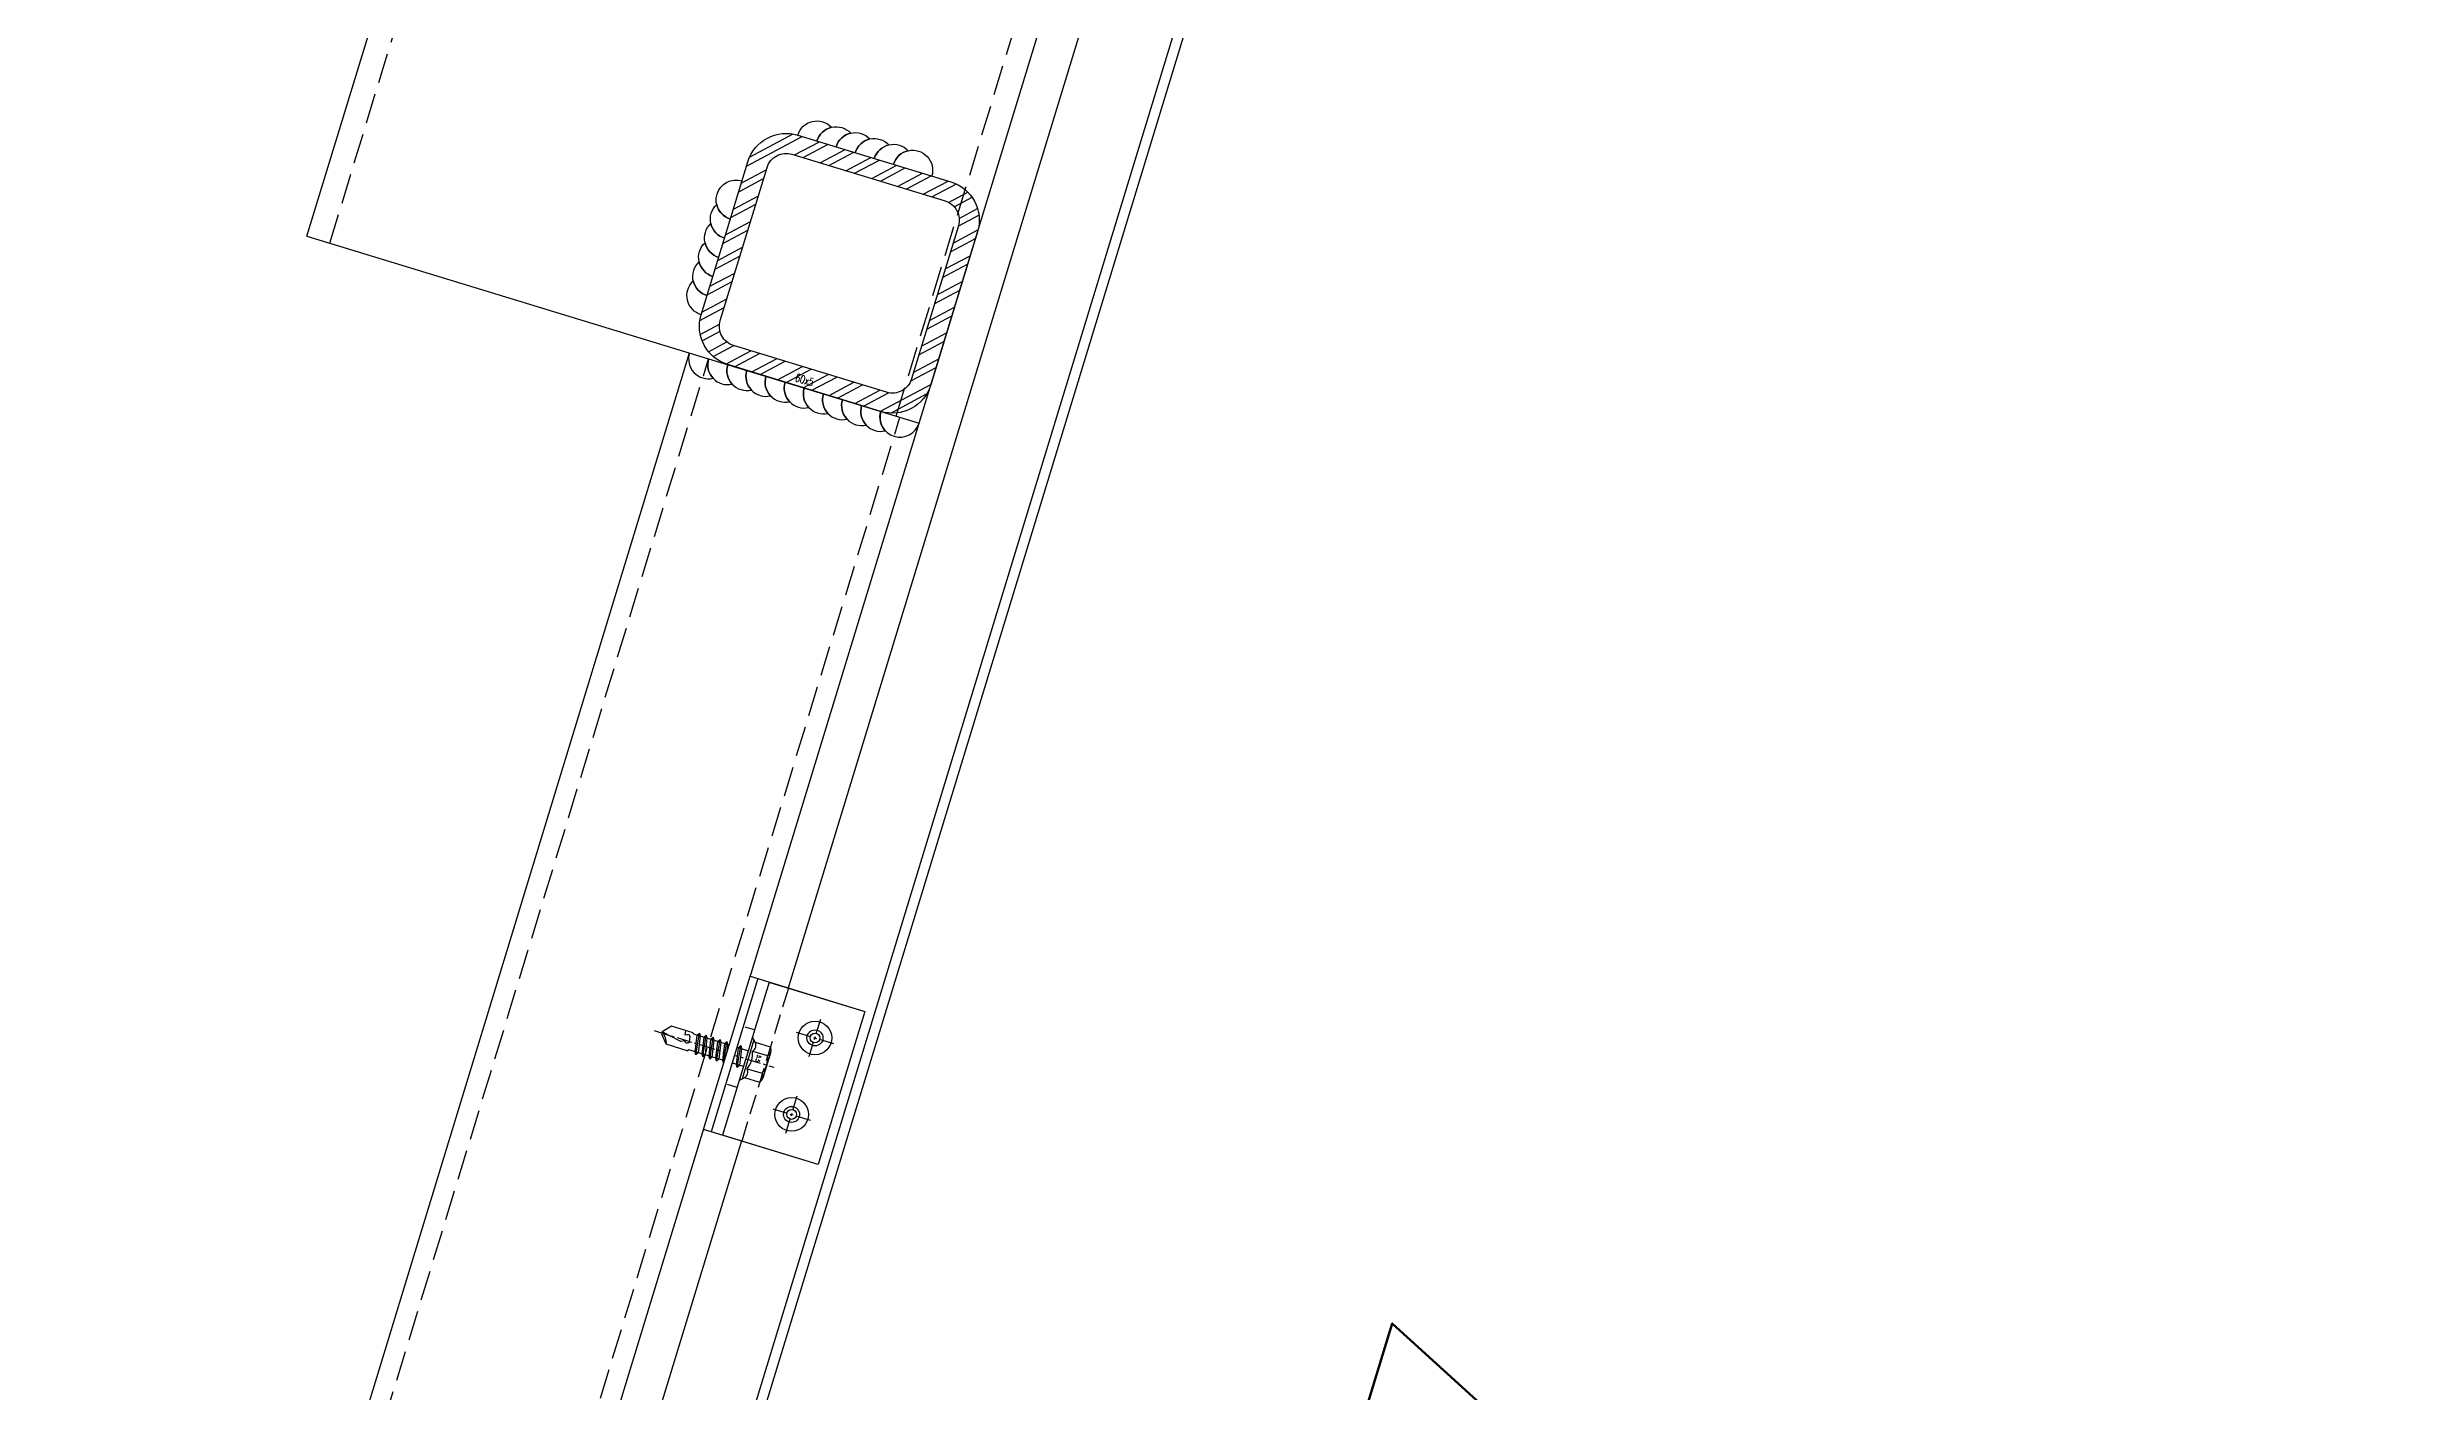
# Model space of a CAD drawing. Extents: x 220580 to 2027826, y -309201 to 71987.
# Drawn here: x 290039 to 290625, y -158600 to -158264 of the extents above; entities that cross this region are included whole.
import ezdxf
from ezdxf.enums import TextEntityAlignment as Align

# ---------------------------------------------------------------- set-up
doc = ezdxf.new("R2010")
doc.units = 0
for name, pattern in [('CENTER', [2, 1.25, -0.25, 0.25, -0.25]), ('ZN-CENTER', [2, 1.25, -0.25, 0.25, -0.25]), ('ZN-DASH', [0.35, 0.25, -0.1])]:
    doc.linetypes.add(name, pattern=pattern)
for name, color, linetype in [('!ZN1-填充-8', 8, 'Continuous'), ('!ZN3-铝板幕墙-3', 3, 'Continuous'), ('!ZN4-辅助材料-1', 1, 'Continuous'), ('!ZN4-配件-11', 11, 'Continuous'), ('!ZN5-钢材投影-40', 40, 'Continuous'), ('!ZN5-钢材断面-2', 2, 'Continuous'), ('!ZN5-铝材投影-112', 112, 'Continuous'), ('!ZN6-虚线-8', 8, 'ZN-DASH'), ('DIM', 173, 'Continuous'), ('Fill', 8, 'Continuous'), ('焊缝', 8, 'Continuous')]:
    doc.layers.add(name, color=color, linetype=linetype)
doc.layers.add('@ZN-型材编号（非打印层）', color=8, linetype='Continuous', plot=False)
doc.styles.add('DHTEXT-1', font='ROMANS.shx', dxfattribs={"width": 0.7, "bigfont": 'CHINESE.shx'})
doc.dimstyles.new('ZN3', dxfattribs={"dimscale": 3, "dimtxt": 2.5, "dimasz": 1.5, "dimexe": 1, "dimexo": 2, "dimgap": 0.9, "dimtad": 1, "dimdec": 0, "dimdsep": 46, "dimtxsty": 'DHTEXT-1', "dimblk": 'ARCHTICK', "dimcen": 2.5, "dimclrd": 173, "dimclre": 173, "dimclrt": 7, "dimazin": 2, "dimtfac": 1, "dimtix": 1, "dimtmove": 2, "dimatfit": 3, "dimfxl": 0, "dimarcsym": 0})

# ---------------------------------------------------------------- blocks, each defined once
blk = doc.blocks.new('方管钢60x5')
at = {"layer": 'Fill'}
h = blk.add_hatch(dxfattribs=at)
h.set_pattern_fill('ANSI32', color=8, scale=0.5, style=0)
h.set_pattern_definition([(45, (-2913.3746, -800.701), (-3.367596, 3.367596), []), (45, (-2911.1295, -800.701), (-3.367596, 3.367596), [])])
edge = h.paths.add_edge_path(flags=16)
edge.add_line((-20, 25), (20, 25))
edge.add_arc((20, 20), 5, 0, 90, ccw=False)
edge.add_line((25, 20), (25, -20))
edge.add_arc((20, -20), 5, 270, 360, ccw=False)
edge.add_line((20, -25), (-20, -25))
edge.add_arc((-20, -20), 5, 180, 270, ccw=False)
edge.add_line((-25, -20), (-25, 20))
edge.add_arc((-20, 20), 5, 90, 180, ccw=False)
edge = h.paths.add_edge_path()
edge.add_line((-20, 30), (20, 30))
edge.add_arc((20, 20), 10, 0, 90, ccw=False)
edge.add_line((30, 20), (30, -20))
edge.add_arc((20, -20), 10, 270, 360, ccw=False)
edge.add_line((20, -30), (-20, -30))
edge.add_arc((-20, -20), 10, 180, 270, ccw=False)
edge.add_line((-30, -20), (-30, 20))
edge.add_arc((-20, 20), 10, 90, 180, ccw=False)
for points in [[(-20, 30), (20, 30, -0.414214), (30, 20), (30, -20, -0.414214), (20, -30), (-20, -30, -0.414214), (-30, -20), (-30, 20, -0.414214)], [(-20, 25), (20, 25, -0.414214), (25, 20), (25, -20, -0.414214), (20, -25), (-20, -25, -0.414214), (-25, -20), (-25, 20, -0.414214)]]:
    blk.add_lwpolyline(points, format="xyb", close=True)
at = {"layer": '@ZN-型材编号（非打印层）', "style": 'DHTEXT-1', "width": 0.7}
blk.add_text('60x5', height=2, dxfattribs=at).set_placement((-0.51, -28.04), align=Align.MIDDLE_CENTER)
blk = doc.blocks.new('*U1980')
at = {"layer": '!ZN5-钢材断面-2'}
blk.add_blockref('方管钢60x5', (0, 0), dxfattribs=at)
blk = doc.blocks.new('*U1824')
at = {"color": 0, "linetype": 'ZN-CENTER', "ltscale": 3}
blk.add_line((24, 0), (-7.28, 0), dxfattribs=at)
at = {"ltscale": 10}
for p, q in [((-5.45, -3.46), (-5.45, 3.46)), ((-1.02, 4.62), (-4.95, 4.62)), ((-1.02, 2.31), (-4.95, 2.31)), ((-0.55, -5.12), (-0.55, 5.12)), ((-0.17, 5.48), (0, 4.84)), ((0, -4.84), (0, 4.84)), ((0, 2.08), (14.29, 2.08)), ((1.42, 2.73), (2.2, -2.73)), ((3.22, 2.73), (4, -2.73)), ((5.02, 2.73), (5.8, -2.73)), ((6.82, 2.73), (7.6, -2.73)), ((8.62, 2.73), (9.4, -2.73)), ((10.42, 2.73), (11.2, -2.73)), ((12.22, 2.73), (13, -2.73)), ((-1.02, -2.31), (-4.95, -2.31)), ((-1.02, -4.62), (-4.95, -4.62)), ((-0.17, -5.48), (0, -4.84)), ((14.29, -2.09), (0, -2.09))]:
    blk.add_line(p, q, dxfattribs=at)
for points in [[(1.83, -2.09), (1.05, 2.08), (1.42, 2.73), (1.79, 2.08), (2.57, -2.09), (2.2, -2.73)], [(3.63, -2.09), (2.85, 2.08), (3.22, 2.73), (3.59, 2.08), (4.37, -2.09), (4, -2.73)], [(5.43, -2.09), (4.65, 2.08), (5.02, 2.73), (5.39, 2.08), (6.17, -2.09), (5.8, -2.73)], [(7.23, -2.09), (6.45, 2.08), (6.82, 2.73), (7.19, 2.08), (7.97, -2.09), (7.6, -2.73)], [(9.03, -2.09), (8.25, 2.08), (8.62, 2.73), (8.99, 2.08), (9.77, -2.09), (9.4, -2.73)], [(10.83, -2.09), (10.05, 2.08), (10.42, 2.73), (10.79, 2.08), (11.57, -2.09), (11.2, -2.73)], [(12.63, -2.09), (11.85, 2.08), (12.22, 2.73), (12.59, 2.08), (13.37, -2.09), (13, -2.73)]]:
    blk.add_lwpolyline(points, close=True, dxfattribs=at)
for points in [[(14.29, -2.09, -0.414214), (14.45, -2.24), (14.45, -2.32), (20.18, -2.32), (22, -0.26), (22, 0.26), (20.18, 2.32), (14.45, 2.32), (14.45, 2.24, -0.414214), (14.29, 2.08)], [(16.51, -2.32), (16.36, -1.2), (15.83, -1.52, -0.530462), (15.03, -1.17), (14.81, 0.1, -0.651316), (15.47, 0.54), (16, 0.21), (16.77, 0.66), (22, -0.26, -0.201226), (20.18, 2.32)]]:
    blk.add_lwpolyline(points, format="xyb", dxfattribs=at)
for centre, radius, start, end in [((-3.87, 3.46), 1.58, 133.17355, 226.82645), ((0.13, 0), 5.58, 155.5673, 204.4327), ((0.07, 3.46), 1.58, 133.17355, 226.82645), ((4.07, 0), 5.58, 155.5673, 204.4327), ((7.48, -2.87), 11.32, 132.49215, 138.60636), ((-3.87, -3.46), 1.58, 133.17355, 226.82645), ((0.07, -3.46), 1.58, 133.17355, 226.82645), ((7.48, 2.87), 11.32, 221.39356, 227.50785)]:
    blk.add_arc(centre, radius, start, end, dxfattribs=at)
at = {"layer": 'Defpoints', "color": 0, "ltscale": 10, "style": 'DHTEXT-1', "width": 0.7}
blk.add_text('5.5', height=1, rotation=90, dxfattribs=at).set_placement((-2.46, -0.93), align=Align.CENTER)
blk = doc.blocks.new('*U2097')
at = {"color": 0, "linetype": 'CENTER', "ltscale": 3}
for p, q in [((4.88, 0), (-4.88, 0)), ((0, 4.88), (0, -4.88))]:
    blk.add_line(p, q, dxfattribs=at)
at = {"linetype": 'ByBlock', "ltscale": 10}
for radius in [4.2, 2, 1.23]:
    blk.add_circle((0, 0), radius, dxfattribs=at)
blk = doc.blocks.new('*U1915')
at = {"layer": '!ZN1-填充-8'}
h = blk.add_hatch(dxfattribs=at)
h.set_pattern_fill('NET3', color=256, scale=0.75, angle=180, style=0)
h.set_pattern_definition([(180, (-1731.706, 294.7402), (-3e-16, -2.38125), []), (240, (-1731.706, 294.7402), (2.062223, -1.190625), []), (300, (-1731.706, 294.7402), (2.062223, 1.190625), [])])
h.paths.add_polyline_path([(20, 0), (-20, 0), (-20, -2), (20, -2)])
at = {"ltscale": 0.125}
blk.add_wipeout([(-20, -30), (20, -30), (20, -5), (-20, -5)], dxfattribs=at).dxf.layer = '!ZN6-虚线-8'
at = {"layer": '!ZN5-铝材投影-112', "ltscale": 0.25}
blk.add_line((-20, -5), (20, -5), dxfattribs=at)
at = {"layer": '!ZN5-铝材投影-112'}
blk.add_lwpolyline([(20, -2), (-20, -2), (-20, -30), (20, -30)], close=True, dxfattribs=at)
at = {"layer": '!ZN6-虚线-8', "linetype": 'ZN-DASH', "ltscale": 10}
for p, q in [((-7.5, -5), (-7.5, -2)), ((7.5, -5), (7.5, -2))]:
    blk.add_line(p, q, dxfattribs=at)
at = {"layer": '!ZN6-虚线-8', "color": 8, "linetype": 'ZN-DASH', "ltscale": 20}
blk.add_line((-20, -10), (20, -10), dxfattribs=at)
at = {"layer": '!ZN4-配件-11', "color": 1, "xscale": -1, "rotation": 270}
for name, p in [('*U1824', (0, -5)), ('*U2097', (-10, -20)), ('*U2097', (10, -20))]:
    blk.add_blockref(name, p, dxfattribs=at)
at = {"ltscale": 0.25}
blk.add_wipeout([(20, 0), (20, -2), (-20, -2), (-20, 0)], dxfattribs=at).dxf.layer = '!ZN4-辅助材料-1'
at = {"layer": '!ZN4-辅助材料-1'}
blk.add_lwpolyline([(20, 0), (-20, 0), (-20, -2), (20, -2)], close=True, dxfattribs=at)
blk = doc.blocks.new('20250825140909')
at = {"layer": '!ZN3-铝板幕墙-3'}
for points in [[(-2243.14, 4975), (-2118.51, 4975), (770.5, 14439)], [(-2096.01, 4971.64), (794.03, 14439)], [(-2093.51, 4971.27), (796.64, 14439)]]:
    blk.add_lwpolyline(points, dxfattribs=at)
at = {"layer": '!ZN5-钢材投影-40'}
for p, q in [((-1534.83, 6921.3), (767.47, 14463.33)), ((-1687.86, 6968.01), (597.59, 14454.84))]:
    blk.add_line(p, q, dxfattribs=at)
at = {"layer": '!ZN5-钢材投影-40', "ltscale": 1000}
for p, q in [((-1687.86, 6968.01), (-1534.83, 6921.3)), ((-2172.91, 5036.54), (-1592.22, 6938.81)), ((-2115.52, 5019.02), (-1534.83, 6921.3))]:
    blk.add_line(p, q, dxfattribs=at)
at = {"layer": '!ZN6-虚线-8', "ltscale": 30}
for p, q in [((-1540.57, 6923.05), (761.1, 14463.01)), ((-1682.12, 6966.26), (603.96, 14455.15)), ((-2168.13, 5035.08), (-1587.43, 6937.35)), ((-2120.31, 5020.48), (-1539.61, 6922.76))]:
    blk.add_line(p, q, dxfattribs=at)
at = {"layer": '焊缝', "ltscale": 1000}
for points in [[(-1565.13, 6993.28, -0.57735), (-1556.7, 6995.23, 0.267949), (-1560.35, 6991.82, -0.57735), (-1551.91, 6993.77, 0.267949), (-1555.57, 6990.36, -0.57735), (-1547.13, 6992.31, 0.267949), (-1550.79, 6988.9, -0.57735), (-1542.35, 6990.85, 0.267949), (-1546.01, 6987.44, -0.57735), (-1537.57, 6989.39, 0.267949), (-1541.22, 6985.98, -1), (-1531.66, 6983.06, -1)], [(-1589.3, 6948.38, -0.57735), (-1591.25, 6956.82, 0.267949), (-1587.84, 6953.16, -0.57735), (-1589.79, 6961.6, 0.267949), (-1586.38, 6957.94, -0.57735), (-1588.33, 6966.38, 0.267949), (-1584.92, 6962.72, -0.57735), (-1586.87, 6971.16, 0.267949), (-1583.46, 6967.51, -0.57735), (-1585.41, 6975.94, 0.267949), (-1582, 6972.29, -1), (-1579.08, 6981.85, -1)], [(-1592.22, 6938.81, 0.57735), (-1586.31, 6932.48, -0.267949), (-1587.43, 6937.35, 0.57735), (-1581.52, 6931.02, -0.267949), (-1582.65, 6935.89, 0.57735), (-1576.74, 6929.56, -0.267949), (-1577.87, 6934.43, 0.57735), (-1571.96, 6928.1, -0.267949), (-1573.09, 6932.97, 0.57735), (-1567.18, 6926.64, -0.267949), (-1568.31, 6931.52, 0.57735), (-1562.4, 6925.18, -0.267949), (-1563.52, 6930.06, 0.57735), (-1557.61, 6923.72, -0.267949), (-1558.74, 6928.6, 0.57735), (-1552.83, 6922.26, -0.267949), (-1553.96, 6927.14, 0.57735), (-1548.05, 6920.8, -0.267949), (-1549.18, 6925.68, 0.57735), (-1543.27, 6919.34, -0.267949), (-1544.39, 6924.22, 1), (-1534.83, 6921.3, 1)]]:
    blk.add_lwpolyline(points, format="xyb", dxfattribs=at)
at = {"layer": '!ZN4-配件-11', "rotation": 343.0245005943809}
blk.add_blockref('*U1980', (-1554.76, 6958.75), dxfattribs=at)
at = {"xscale": -1, "rotation": 73.02450059439599}
blk.add_blockref('*U1915', (-1582.89, 6763.86), dxfattribs=at)
blk = doc.blocks.new('_ArchTick')
at = {"color": 0, "linetype": 'ByBlock', "const_width": 0.4}
blk.add_lwpolyline([(-0.5, -0.5), (0.5, 0.5)], dxfattribs=at)
blk = doc.blocks.new('*D547')
at = {"layer": 'Defpoints', "color": 0, "ltscale": 30, "transparency": 16777216}
for p in [(290470.11, -157779.35), (291258.19, -158020.13), (289689.12, -160335.61)]:
    blk.add_point(p, dxfattribs=at)
at = {"layer": 'DIM', "color": 173, "linetype": 'ByBlock', "lineweight": -2, "ltscale": 30, "transparency": 16777216}
for p, q in [((290852.65, -157896.23), (291449.46, -158078.57)), ((290477.2, -160576.38), (291258.19, -158020.13)), ((290071.66, -160452.48), (290668.47, -160634.82))]:
    blk.add_line(p, q, dxfattribs=at)
at = {"layer": 'DIM', "color": 173, "lineweight": -2, "ltscale": 30, "transparency": 16777216, "xscale": 300, "yscale": 300, "zscale": 300}
for p, rotation in [((291258.19, -158020.13), 73.01089697706628), ((290477.2, -160576.38), 253.0108969770663)]:
    blk.add_blockref('_ArchTick', p, dxfattribs=dict(at, rotation=rotation))
at = {"layer": 'DIM', "color": 7, "ltscale": 30, "transparency": 16777216, "insert": (290456.46, -159172.61), "char_height": 500, "attachment_point": 5, "rotation": 73.0109, "style": 'DHTEXT-1'}
blk.add_mtext('2673', dxfattribs=at)

msp = doc.modelspace()

# ---------------------------------------------------------------- block references
at = {"ltscale": 1000}
msp.add_blockref('20250825140909', (291791.69, -165279.35), dxfattribs=at)

# ---------------------------------------------------------------- next in the draw order: dimensions: what is measured, and where the dimension line sits
at = {"layer": 'DIM', "ltscale": 30}
dim = msp.add_aligned_dim(p1=(289689.12, -160335.61), p2=(290470.11, -157779.35), distance=-824.04, dimstyle='ZN3', override={"dimscale": 200}, dxfattribs=at)
dim.commit()
dim.dimension.update_dxf_attribs({"geometry": '*D547', "text_midpoint": (290456.46, -159172.61)})

doc.saveas('drawing.dxf')
